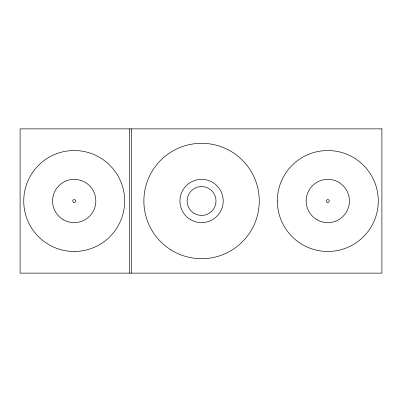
<?xml version="1.0" encoding="UTF-8"?>
<svg xmlns="http://www.w3.org/2000/svg" width="402" height="402" viewBox="0 0 402 402"><rect width="100%" height="100%" fill="white"/><g stroke="black" fill="none" stroke-linecap="round" stroke-linejoin="round"><path stroke-width="0.6" d="M131.58 128.866L131.58 273.134M129.439 128.866L129.439 273.134M277.37 200.98A50.456 50.456 0 0 0 327.811 251.466A50.456 50.456 0 0 0 378.287 201.01A50.456 50.456 0 0 0 327.821 150.549A50.456 50.456 0 0 0 277.315 201M381.9 128.866L20.1 128.866L20.1 273.134L381.9 273.134L381.9 128.866M63.38 219.738A21.638 21.638 0 0 0 95.837 201A21.638 21.638 0 0 0 63.38 182.262A21.638 21.638 0 0 0 63.38 219.738M74.224 251.486A50.456 50.456 0 0 0 124.665 201A50.456 50.456 0 0 0 74.199 150.534A50.456 50.456 0 0 0 23.748 201.035A50.456 50.456 0 0 0 74.224 251.486M73.43 202.211A1.432 1.432 0 0 0 75.636 201.07A1.432 1.432 0 0 0 73.546 199.729A1.432 1.432 0 0 0 73.43 202.211M190.749 219.738A21.638 21.638 0 0 0 223.21 201A21.638 21.638 0 0 0 190.749 182.262A21.638 21.638 0 0 0 190.749 219.738M194.357 213.492A14.427 14.427 0 0 0 215.995 201A14.427 14.427 0 0 0 194.357 188.508A14.427 14.427 0 0 0 194.357 213.492M170.403 249.562A57.697 57.697 0 0 0 259.21 203.719A57.697 57.697 0 0 0 175.106 149.735A57.697 57.697 0 0 0 170.403 249.562M316.982 219.738A21.638 21.638 0 0 0 349.438 201A21.638 21.638 0 0 0 316.982 182.262A21.638 21.638 0 0 0 316.982 219.738M327.032 202.211A1.432 1.432 0 0 0 329.238 201.07A1.432 1.432 0 0 0 327.148 199.729A1.432 1.432 0 0 0 327.032 202.211"/></g></svg>
